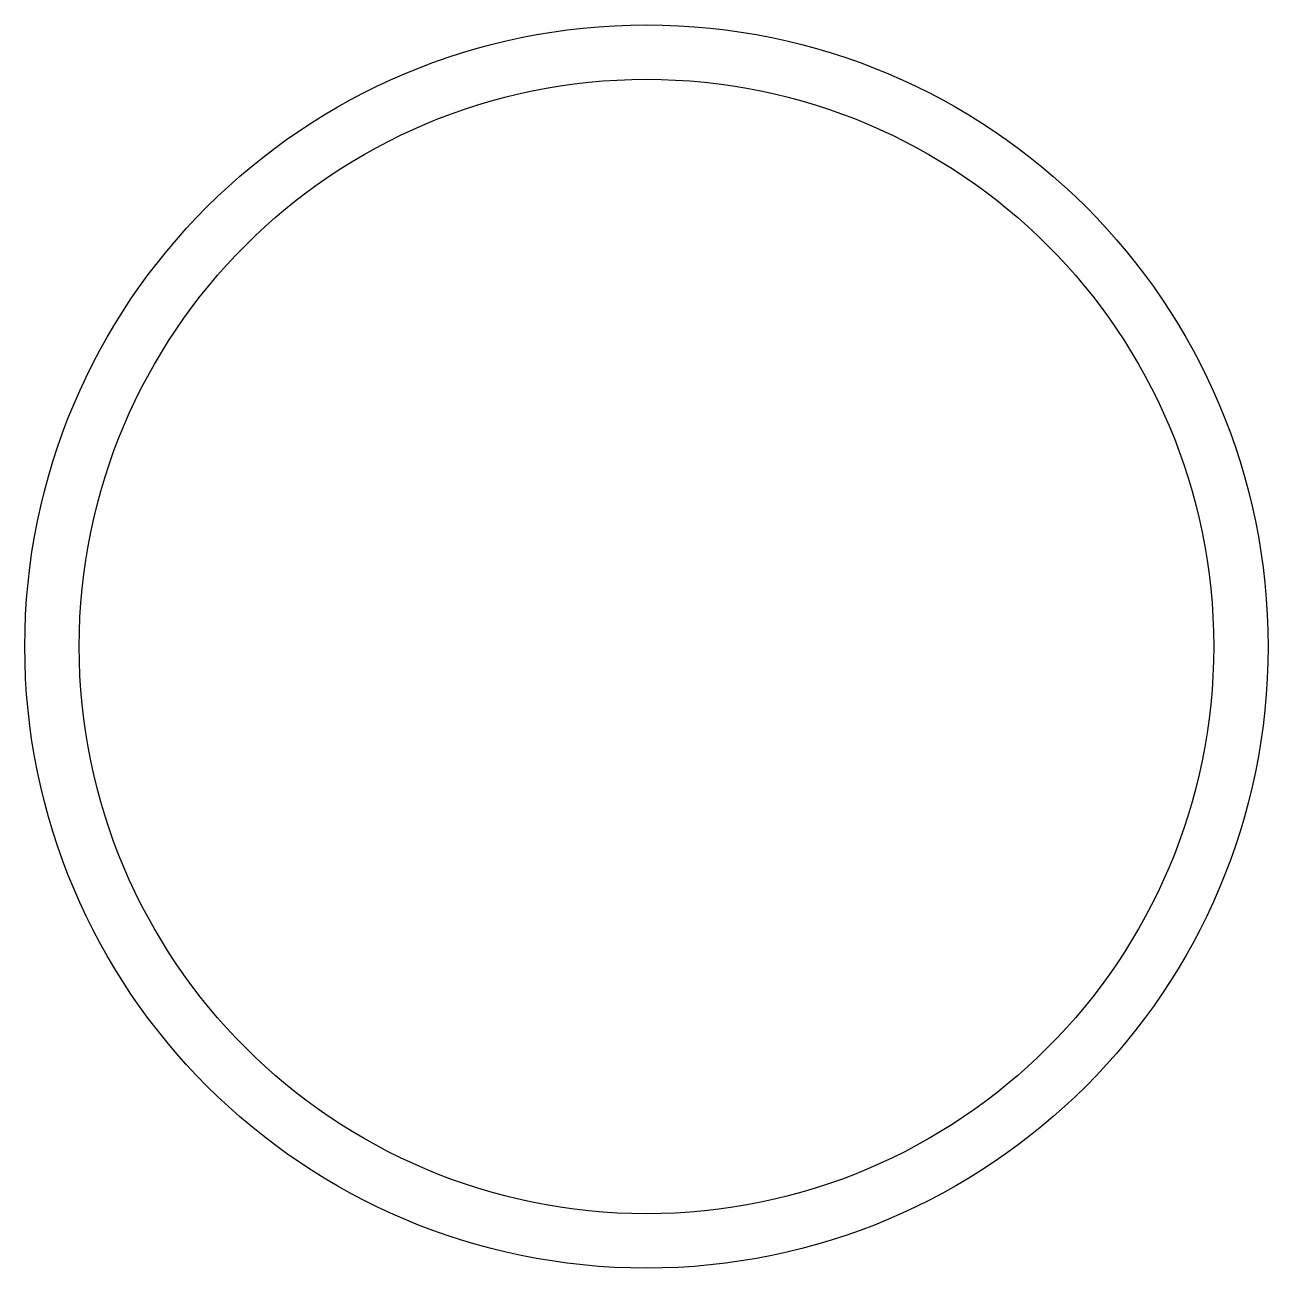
# Model space of a CAD drawing. Header units: millimetres. Extents: x 35.52 to 37.12, y 96.71 to 98.31.
import ezdxf

# ---------------------------------------------------------------- set-up
doc = ezdxf.new("R2010")
doc.units = ezdxf.units.MM
doc.header["$LTSCALE"] = 10
doc.layers.add('piscinas_igui', color=3, linetype='Continuous')

msp = doc.modelspace()

# ---------------------------------------------------------------- linework, layer by layer
at = {"layer": 'piscinas_igui'}
for radius in [0.8, 0.73]:
    msp.add_circle((36.3186, 97.5107), radius, dxfattribs=at)

doc.saveas('drawing.dxf')
